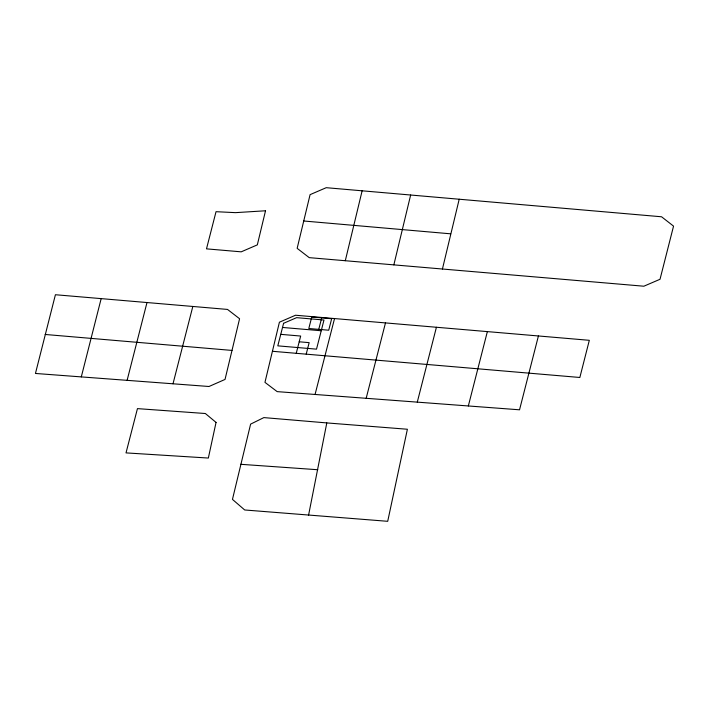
<?xml version="1.0" encoding="UTF-8"?>
<svg xmlns="http://www.w3.org/2000/svg" width="709" height="709" viewBox="0 0 709 709"><rect width="100%" height="100%" fill="white"/><g stroke="black" fill="none" stroke-linecap="round" stroke-linejoin="round"><path stroke-width="1.06" d="M308.583 515.124L326.805 422.918L407.391 429.246L387.708 521.31L244.702 509.975L232.455 499.393L250.614 424.124L263.854 417.601L326.805 422.918M442.425 269.021L459.202 199.229L661.559 216.777L673.55 226.127L660.026 279.275L643.852 286.214L309.23 257.642L297.151 248.336L310.081 194.647L326.229 187.69L459.202 199.229M393.849 264.874L410.653 195.01M345.301 260.717L362.131 190.801M232.003 350.423L239.58 318.731L227.509 309.425L101.165 298.622L55.417 294.731L35.45 373.457L208.995 386.494L225.028 379.439L232.003 350.423L45.128 334.462M81.296 376.904L101.165 298.622M127.106 380.343L146.985 302.557M366.172 398.298L385.483 322.905M417.282 402.127L436.416 327.266M192.821 306.465L173.005 383.799M296.247 353.295L300.669 336.048L280.755 334.347M306.208 354.146L309.159 342.642L299.198 341.791M318.758 329.366L321.709 317.862M315.062 394.47L334.542 318.545M468.339 405.956L487.358 331.617M538.415 335.977L519.537 409.802L277.166 391.625L264.953 382.364L279.417 322.196L295.529 315.23L589.321 340.311L579.847 377.48L272.442 351.283M240.67 464.298L317.792 469.73M282.528 327.452L321.23 330.757M450.658 233.819L303.727 220.995M216.05 422.404L208.349 458.049L126.016 452.891L137.449 408.623L205.353 413.515L216.05 422.404M265.521 210.777L257.323 244.871L241.202 251.837L206.496 248.859L216.032 211.69L235.503 212.647L265.521 210.777M283.591 323.295L277.804 345.85L316.515 349.156L323.986 320.007L296.601 317.667L283.591 323.295M311.747 317.012L308.805 328.515L328.719 330.217L331.67 318.713L311.747 317.012"/></g></svg>
